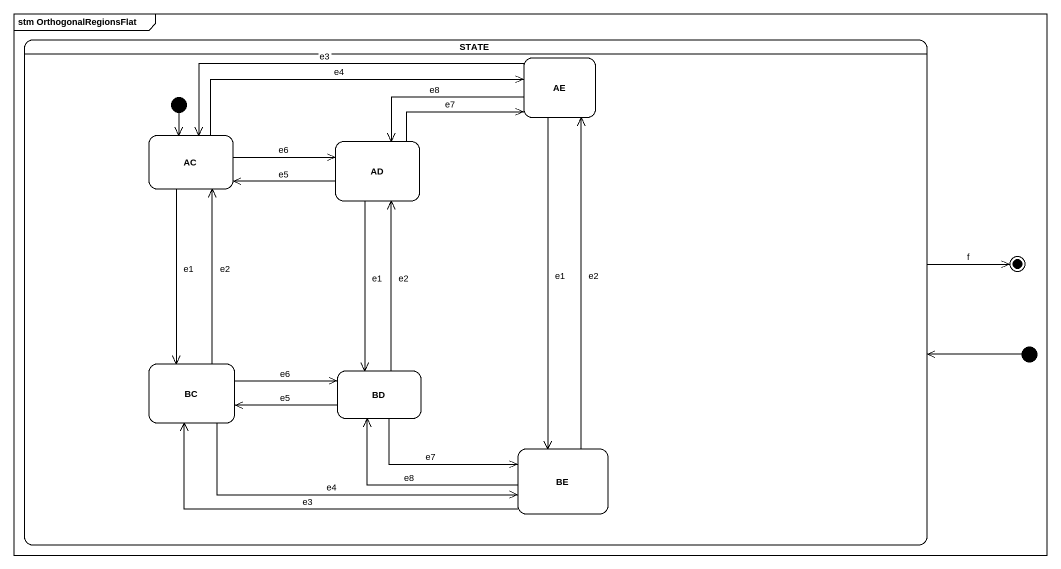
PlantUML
@startuml
mainframe stm OrthogonalRegionsFlat
hide empty description
state "STATE" as STATE_ {
  state AE
  state AC
  state AD
  state BC
  state BD
  state BE
  [*] --> AC
}
[*] -left-> STATE_
AE -left-> AC : e3
AE -left-> AD : e8
AE --> BE : e1
AC -right-> AE : e4
AC -right-> AD : e6
AC --> BC : e1
AD -right-> AE : e7
AD -left-> AC : e5
AD --> BD : e1
BC -up-> AC : e2
BC -right-> BD : e6
BC -right-> BE : e4
BD -up-> AD : e2
BD -left-> BC : e5
BD -right-> BE : e7
BE -up-> AE : e2
BE -left-> BC : e3
BE -left-> BD : e8
STATE_ -right-> [*] : f
@enduml
